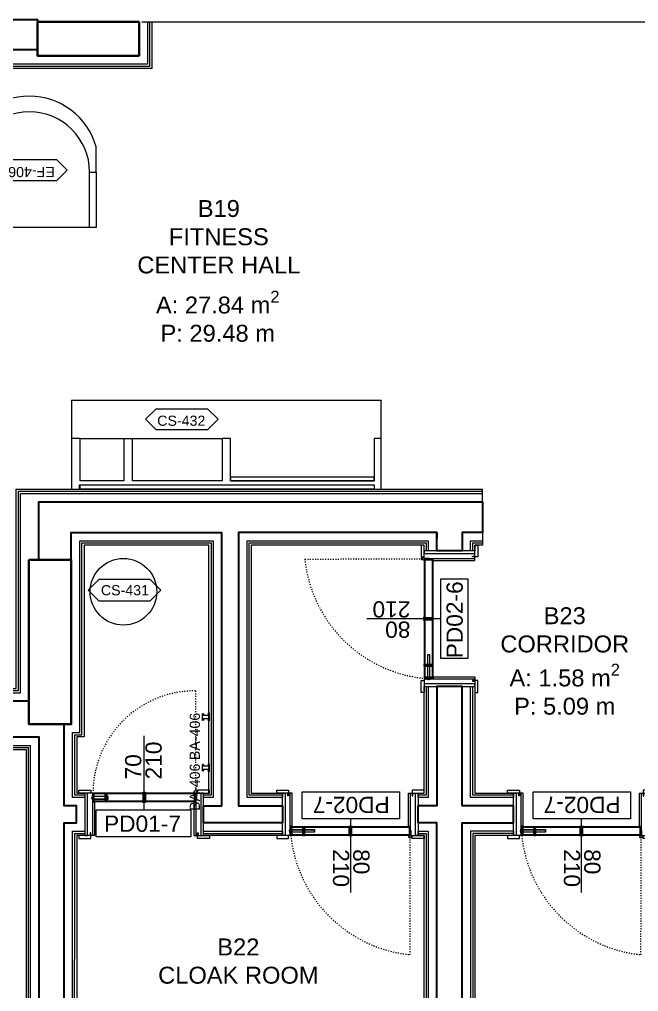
# Model space of a CAD drawing. Header units: centimetres. Extents: x 118932 to 154602, y -32682 to -23521.
# Drawn here: x 129071 to 129437, y -29744 to -29170 of the extents above; entities that cross this region are included whole.
import ezdxf

# ---------------------------------------------------------------- set-up
doc = ezdxf.new("R2010")
doc.units = ezdxf.units.CM
doc.header["$LTSCALE"] = 50
doc.header["$MEASUREMENT"] = 0
doc.linetypes.add('ACAD_ISO03W100', pattern=[30, 12, -18])
for name, color, linetype, lineweight, true_color in [('GEN_00_BL_Yazı', 7, 'Continuous', 0, 0x4f5250), ('GEN_00_BL_Ölçü Dış', 7, 'Continuous', 5, 0x766a5e), ('GEN_01_TA_Kolon', 7, 'Continuous', 35, 0xd05d28), ('GEN_02_TF_Islak Hacim', 7, 'Continuous', 5, 0x007cb0), ('GEN_02_TF_Kapı', 7, 'Continuous', 9, 0x4a3526), ('GEN_02_TF_Mobilya', 7, 'Continuous', 5, 0x745e3d), ('GEN_02_TF_Pencere', 7, 'Continuous', 9, 0x6093ac), ('GEN_05_ML_Ahşap', 7, 'Continuous', 9, 0x745e3d), ('GEN_05_ML_Alçıpan_giydirme', 7, 'Continuous', 18, 0x7ebab5), ('GEN_06_GR_İnce', 7, 'Continuous', 13, 0xb0b0a9), ('KALACAK DUVARLAR', 7, 'Continuous', 30, 0x005387)]:
    doc.layers.add(name, color=color, linetype=linetype, lineweight=lineweight, true_color=true_color)
doc.styles.add('ARIAL', font='arial.ttf')
doc.styles.add('arial_1_18', font='arial.ttf', dxfattribs={"height": 0.2})
doc.styles.add('Arial_6', font='arial.ttf', dxfattribs={"height": 59.5325})

# ---------------------------------------------------------------- blocks, each defined once
blk = doc.blocks.new('LEVEL -1_B BLOK_GÖRÜNÜŞ')
at = {"layer": 'GEN_02_TF_Pencere', "elevation": 0}
blk.add_lwpolyline([(2367.73, 2306.02), (2676.53, 2306.02)], dxfattribs=at)
blk = doc.blocks.new('LEVEL -1_B BLOK_KOLON')
at = {"layer": 'GEN_01_TA_Kolon', "elevation": 0, "flags": 128}
for points in [[(55008.92, 8319.83), (55008.92, 8299.83), (54948.92, 8299.83), (54948.92, 8319.83)], [(55008.92, 8319.83), (55008.92, 8299.83), (54948.92, 8299.83), (54948.92, 8319.83)], [(55008.92, 8319.83), (55008.92, 8299.83), (54948.92, 8299.83), (54948.92, 8319.83)], [(54943.92, 8002.16), (54968.92, 8002.16), (54968.92, 7905.18), (54943.92, 7905.18)]]:
    blk.add_lwpolyline(points, close=True, dxfattribs=at)
blk = doc.blocks.new('PP_Level-1_Bblok_YeniDuvarlar')
at = {"layer": 'GEN_05_ML_Alçıpan_giydirme', "elevation": 0}
for points in [[(1950.06, 1500.86), (1950.06, 1475.86), (1536.36, 1475.86), (1536.5, 1397.36)], [(1952.56, 1500.86), (1952.56, 1473.36), (1538.86, 1473.36), (1539, 1397.36), (1536.5, 1397.36)], [(1951.31, 1500.86), (1951.31, 1474.61), (1537.61, 1474.61), (1537.75, 1397.36)], [(1536.81, 1227.45), (1539.31, 1227.45), (1539.53, 1107.25), (1872.56, 1107.25), (1872.56, 1224.98), (2147.84, 1224.98)], [(1536.81, 1227.45), (1537.03, 1104.75), (1875.06, 1104.75), (1875.06, 1222.48), (2147.84, 1222.48)], [(1538.06, 1227.45), (1538.28, 1106), (1873.81, 1106), (1873.81, 1223.73), (2147.84, 1223.73)], [(2147.84, 1199.48), (2147.84, 1224.98)], [(1913.09, 1042.98), (1905.84, 1042.98), (1905.84, 1081.22), (1910.06, 1081.22), (1910.06, 1194.48), (1988.84, 1194.48), (1988.84, 1042.98), (1983.09, 1042.98)], [(2029.84, 1042.98), (2008.84, 1042.98), (2008.84, 1194.48), (2115.84, 1194.48), (2115.84, 1188.5)], [(2147.84, 1199.48), (2147.84, 1191.98), (2143.34, 1191.98), (2143.34, 1188.5), (2140.84, 1188.5)], [(2140.84, 1188.5), (2140.84, 1194.48), (2147.84, 1194.48)], [(1913.09, 1044.23), (1907.09, 1044.23), (1907.09, 1079.97), (1911.31, 1079.97), (1911.31, 1193.23), (1987.59, 1193.23), (1987.59, 1044.23), (1983.09, 1044.23)], [(1983.09, 1042.98), (1983.09, 1045.48), (1986.34, 1045.48), (1986.34, 1191.98), (1912.56, 1191.98), (1912.56, 1078.72), (1908.34, 1078.72), (1908.34, 1045.48), (1913.09, 1045.48), (1913.09, 1042.98)], [(2029.84, 1044.23), (2010.09, 1044.23), (2010.09, 1193.23), (2114.59, 1193.23), (2114.59, 1188.5)], [(2115.84, 1188.5), (2113.34, 1188.5), (2113.34, 1191.98), (2011.34, 1191.98), (2011.34, 1045.48), (2029.84, 1045.48), (2029.84, 1042.98)], [(2142.09, 1188.5), (2142.09, 1193.23), (2147.84, 1193.23)], [(2115.84, 1108.5), (2115.84, 1042.98), (2109.84, 1042.98)], [(2114.59, 1108.5), (2114.59, 1044.23), (2109.84, 1044.23)], [(2109.84, 1042.98), (2109.84, 1045.48), (2113.34, 1045.48), (2113.34, 1108.5), (2115.84, 1108.5)], [(2120.84, 1108.5), (2135.84, 1108.5)], [(2166.18, 1042.98), (2140.84, 1042.98), (2140.84, 1108.5)], [(2140.84, 1108.5), (2143.34, 1108.5), (2143.34, 1045.48), (2166.18, 1045.48), (2166.18, 1042.98)], [(2166.18, 1044.23), (2142.09, 1044.23), (2142.09, 1108.5)], [(1422.83, 1078.67), (1422.83, 1071.17), (1878.34, 1071.17), (1878.34, 553.71), (1872.54, 553.7), (1872.54, 520.21), (1539.54, 520.21), (1539.54, 553.71), (1499.54, 553.71), (1499.54, 520.21), (1340.54, 520.21), (1340.54, 517.71)], [(1422.83, 1073.67), (1880.84, 1073.67), (1880.84, 551.21), (1875.04, 551.21), (1875.04, 517.71), (1537.04, 517.71), (1537.04, 551.21), (1502.04, 551.21), (1502.04, 517.71), (1340.54, 517.71)], [(1422.83, 1072.42), (1879.59, 1072.42), (1879.59, 552.46), (1873.79, 552.45), (1873.79, 518.96), (1538.29, 518.96), (1538.29, 552.46), (1500.79, 552.46), (1500.79, 518.96), (1340.54, 518.96)], [(2109.84, 1027.98), (2109.84, 1037.98)], [(2166.18, 1037.98), (2166.18, 1027.98)], [(2006.84, 697.29), (2006.84, 722.27), (1905.55, 722.73), (1905.84, 1022.98), (1913.09, 1022.98)], [(1913.09, 1022.98), (1913.09, 1020.48), (1908.33, 1020.48), (1908.05, 725.22), (2009.34, 724.76), (2009.34, 697.29), (2006.84, 697.29)], [(1983.09, 1022.98), (2029.84, 1022.98)], [(2029.84, 1022.98), (2029.84, 1020.48), (1983.09, 1020.48), (1983.09, 1022.98)], [(2150.84, 695.79), (2148.34, 695.79), (2148.34, 699.79), (2080.84, 699.79), (2080.84, 827.79), (2113.34, 827.79), (2113.34, 1020.48), (2109.84, 1020.48), (2109.84, 1022.98)], [(2109.84, 1022.98), (2115.84, 1022.98), (2115.84, 825.29), (2083.34, 825.29), (2083.34, 702.29), (2150.84, 702.29), (2150.84, 695.79)], [(2166.18, 1022.98), (2140.84, 1022.98), (2140.84, 825.29), (2251.54, 825.29), (2251.54, 831.72)], [(2166.18, 1022.98), (2166.18, 1020.48), (2143.34, 1020.48), (2143.34, 827.79), (2249.04, 827.79), (2249.04, 831.72), (2251.54, 831.72)], [(2008.09, 697.29), (2008.09, 723.51), (1906.8, 723.97), (1907.09, 1021.73), (1913.09, 1021.73)], [(1983.09, 1021.73), (2029.84, 1021.73)], [(2109.84, 1021.73), (2114.59, 1021.73), (2114.59, 826.54), (2082.09, 826.54), (2082.09, 701.04), (2149.59, 701.04), (2149.59, 695.79)], [(2166.18, 1021.73), (2142.09, 1021.73), (2142.09, 826.54), (2250.29, 826.54), (2250.29, 831.72)]]:
    blk.add_lwpolyline(points, dxfattribs=at)
blk = doc.blocks.new('KALACAK DUVALAR LEVEL -1 B BLOK')
at = {"layer": 'KALACAK DUVARLAR'}
for p, q in [((123.57, 823.02), (-224.44, 823.02)), ((364.36, 751.25), (364.36, 751.25)), ((379.36, 543.56), (379.36, 751.25))]:
    blk.add_line(p, q, dxfattribs=at)
blk.add_lwpolyline([(-225.14, 1225.63), (128.58, 1225.63), (128.58, 1207.71), (-225.14, 1207.71)], close=True, dxfattribs=at)
for points in [[(129.36, 906.46), (129.36, 940.75), (391.36, 940.75), (391.36, 922.75), (379.36, 922.75), (379.36, 911.77), (364.36, 911.77), (364.36, 922.75), (247.36, 922.75), (247.36, 761.25), (273.36, 761.25), (273.36, 751.25), (226.61, 751.25), (226.61, 761.25), (237.36, 761.25), (237.36, 922.75)], [(364.36, 922.75), (364.36, 922.75), (364.36, 919.39)], [(502.2, 543.56), (379.36, 543.56), (379.36, 751.25), (409.7, 751.25), (409.7, 761.25), (379.36, 761.25), (379.36, 831.77), (364.36, 831.77), (364.36, 761.25), (353.36, 761.25)], [(364.36, 824.15), (364.36, 761.25), (360.86, 761.25)], [(144.36, 556.14), (144.36, 751.25), (151.61, 751.25), (151.61, 761.25), (144.36, 761.25), (144.36, 809.49)], [(-224.44, 801.95), (129.36, 801.95), (129.36, 269.49)], [(501.57, 430.48), (409.36, 430.48), (409.36, 421.56), (399.36, 421.56), (399.36, 430.56), (329.36, 430.56), (329.36, 543.56), (364.36, 543.56), (364.36, 751.25), (353.36, 751.25), (353.36, 761.25)]]:
    blk.add_lwpolyline(points, dxfattribs=at)
blk.add_polyline3d([(148.58, 906.46, 0), (148.58, 922.75, 0), (237.43, 922.75, 0)], dxfattribs=at)
blk = doc.blocks.new('FFE Tag-Multi-MSD - FFE Tag-Multi-MSD-8152404-TYPE A-01 - FURNITURE PLAN')
blk.add_wipeout([(-8.76, 0), (-6.19, 2.57), (6.19, 2.57), (8.76, 0), (6.19, -2.57), (-6.19, -2.57)]).dxf.layer = 'GEN_00_BL_Yazı'
at = {"layer": 'GEN_00_BL_Yazı'}
for p, q in [((-8.76, 0), (-6.19, 2.57)), ((6.19, 2.57), (-6.19, 2.57)), ((8.76, 0), (6.19, 2.57)), ((-8.76, 0), (-6.19, -2.57)), ((8.76, 0), (6.19, -2.57)), ((-6.19, -2.57), (6.19, -2.57))]:
    blk.add_line(p, q, dxfattribs=at)
blk = doc.blocks.new('mobilya1')
at = {"layer": 'GEN_02_TF_Mobilya'}
for p, q in [((-177.78, 29.94), (-182.88, 29.94)), ((-88.94, 29.94), (-93.94, 29.94)), ((-88.94, 4.94), (-88.94, 29.94)), ((0, 29.94), (-4.26, 29.94)), ((-4.26, 29.94), (-4.26, 4.94)), ((-4.26, 4.94), (-88.94, 4.94))]:
    blk.add_line(p, q, dxfattribs=at)
for points in [[(-182.88, 52.3), (-182.88, 52.44), (0, 52.44), (0, 52.3)], [(-151.94, 29.94), (-146.94, 29.94), (-93.94, 29.94), (-93.94, 4.94), (-146.94, 4.94), (-146.94, 29.94)], [(-4.26, -0.06), (-177.78, -0.06), (-177.78, 2.44)]]:
    blk.add_lwpolyline(points, dxfattribs=at)
for points in [[(-151.94, 29.94), (-151.94, 4.94), (-177.78, 4.94), (-177.78, 29.94)], [(-88.94, 4.94), (-4.26, 4.94), (-4.26, 6.94), (-88.94, 6.94)]]:
    blk.add_lwpolyline(points, close=True, dxfattribs=at)
at = {"layer": 'GEN_00_BL_Yazı', "xscale": -2.448801272789173, "yscale": 2.448801272789174, "zscale": 2.448801272789173, "rotation": 180}
blk.add_blockref('FFE Tag-Multi-MSD - FFE Tag-Multi-MSD-8152404-TYPE A-01 - FURNITURE PLAN', (-117.75, 41.18), dxfattribs=at)
at = {"layer": 'GEN_02_TF_Mobilya'}
blk.add_lwpolyline([(-178.26, -0.06), (-178.26, 2.44), (-4.26, 2.44), (-4.26, -0.06), (0, -0.06), (0, 29.94), (0, 52.3), (-182.88, 52.3), (-182.88, 29.94), (-182.88, -0.06)], close=True, dxfattribs=at)
at = {"layer": 'GEN_00_BL_Yazı', "insert": (-118.07, 40.31), "char_height": 6, "attachment_point": 5, "style": 'Arial_6'}
blk.add_mtext('CS-432', dxfattribs=at)
blk = doc.blocks.new('CS-431SideTable')
at = {"layer": 'GEN_00_BL_Yazı', "xscale": 2.448801272789196, "yscale": 2.448801272789196, "zscale": 2.448801272789196}
blk.add_blockref('FFE Tag-Multi-MSD - FFE Tag-Multi-MSD-8152404-TYPE A-01 - FURNITURE PLAN', (0.7, 0.98), dxfattribs=at)
at = {"layer": 'GEN_02_TF_Mobilya'}
blk.add_circle((0, 0), 19.69, dxfattribs=at)
at = {"layer": 'GEN_00_BL_Yazı', "insert": (-13.3, 3.9), "char_height": 6, "attachment_point": 1, "style": 'Arial_6'}
blk.add_mtext('CS-431', dxfattribs=at)
blk = doc.blocks.new('LEVEL -1_B BLOK_TEFRİŞ')
at = {"layer": 'GEN_02_TF_Mobilya'}
for p, q in [((-712.61, -60.99, 0), (-712.61, -45.99, 0)), ((-716.42, -60.99, 0), (-712.61, -60.99, 0)), ((-716.42, -93.62, 0), (-716.42, -60.99, 0)), ((-712.61, -60.99, 0), (-712.61, -93.62, 0)), ((-716.42, -93.62, 0), (-787.54, -93.62, 0)), ((-712.61, -93.62, 0), (-716.42, -93.62, 0))]:
    blk.add_line(p, q, dxfattribs=at)
for centre, radius, start, end in [((-751.98, -57.1, 0), 40.91, 15.76443, 164.23557), ((-751.98, -60.99, 0), 35.56, 0, 180)]:
    blk.add_arc(centre, radius, start, end, dxfattribs=at)
blk.add_blockref('mobilya1', (-544.2, -248.16, 0))
blk.add_blockref('CS-431SideTable', (-696.45, -308.79, 0), dxfattribs=at)
at = {"layer": 'GEN_00_BL_Yazı', "xscale": -2.448801272789173, "yscale": 2.448801272789174, "zscale": 2.448801272789173}
blk.add_blockref('FFE Tag-Multi-MSD - FFE Tag-Multi-MSD-8152404-TYPE A-01 - FURNITURE PLAN', (-751.04, -59.86, 0), dxfattribs=at)
at = {"layer": 'GEN_00_BL_Yazı', "insert": (-750.71, -60.94, 0), "char_height": 6, "attachment_point": 5, "rotation": 180, "style": 'Arial_6'}
blk.add_mtext('EF-406', dxfattribs=at)
blk = doc.blocks.new('BA 406 HOOK')
at = {"layer": 'GEN_02_TF_Islak Hacim'}
for p, q in [((-2.38, 0), (-2.38, -0.32)), ((-2.38, 0), (2.38, 0)), ((-2.3, 0), (-2.38, 0)), ((2.38, 0), (2.3, 0)), ((2.38, -0.32), (2.38, 0)), ((-2.38, -0.32), (-2.3, -0.32)), ((-0.92, -0.32), (-2.38, -0.32)), ((-1.91, -3.19), (-1.91, -3.81)), ((-1.91, -3.19), (-0.92, -3.19)), ((-1.84, -3.19), (-1.91, -3.19)), ((-1.91, -3.81), (-1.84, -3.81)), ((1.9, -3.81), (-1.91, -3.81)), ((-0.92, -0.32), (-0.92, -3.19)), ((0.92, -3.19), (0.92, -0.32)), ((2.38, -0.32), (0.92, -0.32)), ((0.92, -3.19), (1.9, -3.19)), ((1.9, -3.19), (1.84, -3.19)), ((1.84, -3.81), (1.9, -3.81)), ((1.9, -3.81), (1.9, -3.19)), ((2.3, -0.32), (2.38, -0.32))]:
    blk.add_line(p, q, dxfattribs=at)
at = {"layer": 'GEN_00_BL_Yazı', "insert": (25.5, -11.38), "char_height": 6, "width": 26.5421, "attachment_point": 1, "rotation": 180, "style": 'Arial_6'}
blk.add_mtext('BA-406', dxfattribs=at)
blk = doc.blocks.new('LEVEL -1 ISLAK HACİM')
at = {"rotation": 270}
for p in [(9105.55, -1121.32, 0), (9105.55, -1151.32, 0)]:
    blk.add_blockref('BA 406 HOOK', p, dxfattribs=at)
blk = doc.blocks.new('PD02-7')
at = {"layer": 'GEN_02_TF_Kapı'}
for p, q in [((4.2, 0.14), (4.2, -3)), ((4.5, 0.01), (4.5, -3)), ((4.8, 0.01), (4.8, -3)), ((5.1, 0.14), (5.1, -3)), ((39.31, 0), (39.31, -5.2, 0)), ((40.7, 0), (40.7, -5.2, 0)), ((67.07, 0), (67.07, -5.2, 0)), ((68.07, 0), (68.07, -5.2, 0)), ((75.5, 0), (75.5, -25)), ((75.5, 0), (80, 0)), ((4.5, 0), (0, 0)), ((4.5, -3), (4.2, -3)), ((4.5, 0), (4.5, -25)), ((4.82, -2.6), (4.5, -2.26)), ((4.82, -2.6), (4.5, -2.26)), ((4.82, -2.6), (4.5, -3.01)), ((5.7, -5.4), (4.5, -5.4)), ((4.8, 0), (75.2, 0)), ((4.8, -5.2), (4.8, 0)), ((4.8, -0.4), (75.2, -0.4)), ((4.8, -2.54), (4.8, -2.12)), ((4.8, -2.55), (4.82, -2.55)), ((4.8, -2.65), (4.8, -2.55)), ((4.8, -2.65), (4.82, -2.65)), ((4.8, -3.08), (4.8, -2.66)), ((5.1, -3), (4.8, -3)), ((4.8, -4.8), (75.2, -4.8)), ((4.8, -5.2), (75.2, -5.2)), ((4.82, -2.1), (5.18, -2.1)), ((4.82, -2.45), (4.82, -2.55)), ((4.82, -2.45), (4.93, -2.45)), ((4.82, -2.65), (4.82, -2.55)), ((4.82, -2.65), (4.82, -2.75)), ((4.82, -2.75), (4.93, -2.75)), ((5.18, -3.1), (4.82, -3.1)), ((4.93, -2.12), (4.93, -3.08)), ((4.93, -2.45), (4.93, -2.75)), ((5.2, -2.12), (5.2, -3.08)), ((5.4, -4.8), (5.4, -0.4)), ((5.7, -5.4), (5.7, -25)), ((39.41, -5.2), (40.6, -5.2)), ((74.3, -5.4), (74.3, -25)), ((74.3, -5.4), (75.5, -5.4)), ((74.6, -4.8), (74.6, -0.4)), ((74.8, -2.12), (74.8, -3.08)), ((75.18, -2.1), (74.82, -2.1)), ((74.82, -2.12), (74.82, -3.08)), ((75.18, -2.12), (74.82, -2.12)), ((74.82, -3.08), (75.18, -3.08)), ((74.82, -3.1), (75.18, -3.1)), ((75.07, -2.12), (75.07, -3.08)), ((75.18, -2.45), (75.07, -2.45)), ((75.07, -2.45), (75.07, -2.75)), ((75.18, -2.75), (75.07, -2.75)), ((75.18, -2.54), (75.18, -2.12)), ((75.18, -2.6), (75.5, -2.26)), ((75.18, -2.6), (75.5, -2.26)), ((75.18, -2.45), (75.18, -2.55)), ((75.18, -2.54), (75.2, -2.54)), ((75.2, -2.55), (75.18, -2.55)), ((75.18, -2.65), (75.18, -2.55)), ((75.18, -2.6), (75.5, -3.01)), ((75.18, -2.65), (75.18, -2.75)), ((75.2, -2.65), (75.18, -2.65)), ((75.18, -3.08), (75.18, -2.66)), ((75.18, -2.66), (75.2, -2.66)), ((75.2, -5.2), (75.2, 0)), ((75.2, -2.06), (75.2, -3.11)), ((76.2, -2.73), (75.2, -2.06)), ((75.2, -2.54), (75.2, -2.12)), ((75.2, -2.65), (75.2, -2.55)), ((75.2, -3.08), (75.2, -2.66)), ((76.2, -2.99), (75.2, -3.11)), ((75.2, -3.11), (75.2, -2.99)), ((75.7, -1.47), (75.8, -1.47)), ((75.8, -3.69), (75.7, -3.69)), ((75.8, -1.47), (75.8, -2.46)), ((75.8, -3.04), (75.8, -3.69)), ((76.2, -2.99), (76.2, -2.73)), ((3.1, -25), (0, -25)), ((3.5, -23.5), (3.1, -23.5)), ((3.1, -23.5), (3.1, -25)), ((3.5, -25), (3.5, -23.5)), ((5.7, -25), (3.5, -25)), ((74.3, -25), (76.5, -25)), ((76.5, -25), (76.5, -23.5)), ((76.5, -23.5), (76.9, -23.5)), ((76.9, -23.5), (76.9, -25))]:
    blk.add_line(p, q, dxfattribs=at)
at = {"layer": 'GEN_02_TF_Kapı', "linetype": 'ACAD_ISO03W100', "ltscale": 0.001}
blk.add_lwpolyline([(75.2, 0, 0.355376), (4.8, 70.4), (4.65, 0.8)], format="xyb", dxfattribs=at)
at = {"layer": 'GEN_02_TF_Kapı'}
for points in [[(3.5, 0), (-3.5, 0), (-3.5, 1.75), (3.5, 1.75)], [(41, 0), (39, 0), (39, 0.2), (39.4, 0.3), (40.6, 0.3), (41, 0.2)], [(39.41, 0), (39.31, 0), (39.31, -5.2), (39.41, -5.2)], [(40.6, -5.2), (39.4, -5.2), (39.4, 0), (40.6, 0)], [(40.6, 0), (40.7, 0), (40.7, -5.2), (40.6, -5.2)], [(67.17, 0), (67.07, 0), (67.07, -5.2), (67.17, -5.2)], [(67.07, 0), (67.17, 0), (67.17, -5.2), (67.07, -5.2)], [(67.17, -5.2), (67.97, -5.2), (67.97, 0), (67.17, 0)], [(67.97, 0), (68.07, 0), (68.07, -5.2), (67.97, -5.2)], [(68.07, 0), (67.97, 0), (67.97, -5.2), (68.07, -5.2)], [(76.5, 0), (83.5, 0), (83.5, 1.75), (76.5, 1.75)], [(78.5, 0), (80, 0), (80, -25), (78.5, -25)], [(0, 0), (1.5, 0), (1.5, -25), (0, -25)], [(41.01, -5.4), (39.01, -5.4), (39.01, -5.2), (41.01, -5.2)], [(61.25, -1.95), (75.1, -1.95), (75.1, -3.47), (61.25, -3.47)], [(61.35, -2.05), (75, -2.05), (75, -3.37), (61.35, -3.37)], [(75.2, -3.47), (75, -3.47), (75, -1.55), (75.2, -1.55)], [(75.7, -3.69), (75.5, -3.69), (75.5, -1.47), (75.7, -1.47)]]:
    blk.add_lwpolyline(points, close=True, dxfattribs=at)
for points in [[(4.8, -2.54), (4.82, -2.54), (4.82, -2.12), (5.18, -2.12), (5.18, -3.08), (4.82, -3.08), (4.82, -2.66), (4.8, -2.66)], [(3.1, -25), (-3.5, -25), (-3.5, -26.75), (3.5, -26.75), (3.5, -25)], [(76.9, -25), (83.5, -25), (83.5, -26.75), (76.5, -26.75), (76.5, -25)]]:
    blk.add_lwpolyline(points, dxfattribs=at)
blk.add_circle((4.65, 0.8), 0.8, dxfattribs=at)
for centre, start, end in [((4.82, -2.12), 91.54328, 178.45672), ((4.82, -3.08), 181.54328, 268.45672), ((5.18, -2.12), 1.54328, 88.45672), ((5.18, -3.08), 271.54328, 358.45672), ((74.82, -2.12), 91.54328, 178.45672), ((74.82, -3.08), 181.54328, 268.45672), ((75.18, -2.12), 1.54328, 88.45672), ((75.18, -3.08), 271.54328, 358.45672)]:
    blk.add_arc(centre, 0.0206, start, end, dxfattribs=at)
at = {"layer": 'GEN_05_ML_Ahşap'}
blk.add_lwpolyline([(40, -9.81), (40, 33.75)], dxfattribs=at)
blk.add_lwpolyline([(68.53, -25.81), (11.03, -25.81), (11.03, -9.81), (68.53, -9.81)], close=True, dxfattribs=at)
at = {"layer": 'GEN_00_BL_Yazı', "char_height": 9.6, "attachment_point": 7, "rotation": 90, "style": 'arial_1_18'}
for s, insert in [('\\A1;210', (50.44, 8.09)), ('\\A1;80', (38.44, 8.07))]:
    blk.add_mtext_dynamic_manual_height_columns(s, width=2834.1518, gutter_width=1500, heights=[310.23], dxfattribs=dict(at, insert=insert))
at = {"layer": 'GEN_00_BL_Yazı', "insert": (62.26, -22.98), "char_height": 9.6, "attachment_point": 9, "style": 'arial_1_18'}
blk.add_mtext_dynamic_manual_height_columns('\\A1;PD02-7', width=2834.1518, gutter_width=1500, heights=[310.23], dxfattribs=at)
blk = doc.blocks.new('PD01-7')
at = {"layer": 'GEN_02_TF_Kapı'}
for p, q in [((-65.5, 0), (-70, 0)), ((-65.5, 0), (-65.52, -25)), ((-58.07, 0), (-58.07, -5.2, 0)), ((-57.07, 0), (-57.07, -5.2, 0)), ((-35.7, 0), (-35.7, -5.2, 0)), ((-34.31, 0), (-34.31, -5.2, 0)), ((-5.1, 0.14), (-5.1, -3)), ((-4.8, 0.01), (-4.8, -3)), ((-4.5, 0.01), (-4.5, -3)), ((-4.2, 0.14), (-4.2, -3)), ((-66.2, -2.73), (-65.2, -2.06)), ((-66.2, -2.99), (-66.2, -2.73)), ((-66.2, -2.99), (-65.2, -3.11)), ((-65.8, -1.47), (-65.8, -2.46)), ((-65.7, -1.47), (-65.8, -1.47)), ((-65.8, -3.04), (-65.8, -3.69)), ((-65.8, -3.69), (-65.7, -3.69)), ((-65.18, -2.6), (-65.5, -2.26)), ((-65.18, -2.6), (-65.5, -2.26)), ((-65.18, -2.6), (-65.5, -3.01)), ((-64.3, -5.4), (-65.5, -5.4)), ((-4.8, 0), (-65.2, 0)), ((-65.2, -5.2), (-65.2, 0)), ((-4.8, -0.4), (-65.2, -0.4)), ((-65.2, -2.06), (-65.2, -3.11)), ((-65.2, -2.54), (-65.2, -2.12)), ((-65.18, -2.54), (-65.2, -2.54)), ((-65.2, -2.55), (-65.18, -2.55)), ((-65.2, -2.65), (-65.2, -2.55)), ((-65.2, -2.65), (-65.18, -2.65)), ((-65.2, -3.08), (-65.2, -2.66)), ((-65.18, -2.66), (-65.2, -2.66)), ((-65.2, -3.11), (-65.2, -2.99)), ((-4.8, -4.8), (-65.2, -4.8)), ((-4.8, -5.2), (-65.2, -5.2)), ((-65.18, -2.1), (-64.82, -2.1)), ((-65.18, -2.54), (-65.18, -2.12)), ((-65.18, -2.12), (-64.82, -2.12)), ((-65.18, -2.45), (-65.18, -2.55)), ((-65.18, -2.45), (-65.07, -2.45)), ((-65.18, -2.65), (-65.18, -2.55)), ((-65.18, -2.65), (-65.18, -2.75)), ((-65.18, -3.08), (-65.18, -2.66)), ((-65.18, -2.75), (-65.07, -2.75)), ((-64.82, -3.08), (-65.18, -3.08)), ((-64.82, -3.1), (-65.18, -3.1)), ((-65.07, -2.12), (-65.07, -3.08)), ((-65.07, -2.45), (-65.07, -2.75)), ((-64.82, -2.12), (-64.82, -3.08)), ((-64.8, -2.12), (-64.8, -3.08)), ((-64.6, -4.8), (-64.6, -0.4)), ((-64.3, -5.4), (-64.32, -25)), ((-34.41, -5.2), (-35.6, -5.2)), ((-5.7, -5.4), (-5.7, -25)), ((-5.7, -5.4), (-4.5, -5.4)), ((-5.4, -4.8), (-5.4, -0.4)), ((-5.2, -2.12), (-5.2, -3.08)), ((-4.82, -2.1), (-5.18, -2.1)), ((-5.18, -3.1), (-4.82, -3.1)), ((-5.1, -3), (-4.8, -3)), ((-4.93, -2.12), (-4.93, -3.08)), ((-4.82, -2.45), (-4.93, -2.45)), ((-4.93, -2.45), (-4.93, -2.75)), ((-4.82, -2.75), (-4.93, -2.75)), ((-4.82, -2.6), (-4.5, -2.26)), ((-4.82, -2.6), (-4.5, -2.26)), ((-4.82, -2.45), (-4.82, -2.55)), ((-4.8, -2.55), (-4.82, -2.55)), ((-4.82, -2.65), (-4.82, -2.55)), ((-4.82, -2.6), (-4.5, -3.01)), ((-4.82, -2.65), (-4.82, -2.75)), ((-4.8, -2.65), (-4.82, -2.65)), ((-4.8, -5.2), (-4.8, 0)), ((-4.8, -2.54), (-4.8, -2.12)), ((-4.8, -2.65), (-4.8, -2.55)), ((-4.8, -3.08), (-4.8, -2.66)), ((-4.5, 0), (-4.5, -25)), ((-4.5, 0), (0, 0)), ((-4.5, -3), (-4.2, -3)), ((-66.52, -23.5), (-66.92, -23.5)), ((-66.92, -23.5), (-66.92, -25)), ((-66.52, -25), (-66.52, -23.5)), ((-64.32, -25), (-66.52, -25)), ((-5.7, -25), (-3.5, -25)), ((-3.5, -25), (-3.5, -23.5)), ((-3.5, -23.5), (-3.1, -23.5)), ((-3.1, -23.5), (-3.1, -25)), ((-3.1, -25), (0, -25))]:
    blk.add_line(p, q, dxfattribs=at)
at = {"layer": 'GEN_02_TF_Kapı', "linetype": 'ACAD_ISO03W100', "ltscale": 0.001}
blk.add_lwpolyline([(-65.2, 0, -0.414214), (-4.8, 60.4), (-4.65, 0.8)], format="xyb", dxfattribs=at)
at = {"layer": 'GEN_02_TF_Kapı'}
for points in [[(-66.5, 0), (-73.5, 0), (-73.5, 1.75), (-66.5, 1.75)], [(-68.5, 0), (-70, 0), (-70.02, -25), (-68.52, -25)], [(-57.97, 0), (-58.07, 0), (-58.07, -5.2), (-57.97, -5.2)], [(-58.07, 0), (-57.97, 0), (-57.97, -5.2), (-58.07, -5.2)], [(-57.17, -5.2), (-57.97, -5.2), (-57.97, 0), (-57.17, 0)], [(-57.17, 0), (-57.07, 0), (-57.07, -5.2), (-57.17, -5.2)], [(-57.07, 0), (-57.17, 0), (-57.17, -5.2), (-57.07, -5.2)], [(-36, 0), (-34, 0), (-34, 0.2), (-34.4, 0.3), (-35.6, 0.3), (-36, 0.2)], [(-35.6, 0), (-35.7, 0), (-35.7, -5.2), (-35.6, -5.2)], [(-35.6, -5.2), (-34.4, -5.2), (-34.4, 0), (-35.6, 0)], [(-34.41, 0), (-34.31, 0), (-34.31, -5.2), (-34.41, -5.2)], [(-3.5, 0), (3.5, 0), (3.5, 1.75), (-3.5, 1.75)], [(-65.7, -3.69), (-65.5, -3.69), (-65.5, -1.47), (-65.7, -1.47)], [(-65.2, -3.47), (-65, -3.47), (-65, -1.55), (-65.2, -1.55)], [(-56.25, -1.95), (-65.1, -1.95), (-65.1, -3.47), (-56.25, -3.47)], [(-56.35, -2.05), (-65, -2.05), (-65, -3.37), (-56.35, -3.37)], [(-36.01, -5.4), (-34.01, -5.4), (-34.01, -5.2), (-36.01, -5.2)], [(0, 0), (-1.5, 0), (-1.5, -25), (0, -25)]]:
    blk.add_lwpolyline(points, close=True, dxfattribs=at)
for points in [[(-4.8, -2.54), (-4.82, -2.54), (-4.82, -2.12), (-5.18, -2.12), (-5.18, -3.08), (-4.82, -3.08), (-4.82, -2.66), (-4.8, -2.66)], [(-66.92, -25), (-73.52, -25), (-73.52, -26.75), (-66.52, -26.75), (-66.52, -25)], [(-3.1, -25), (3.5, -25), (3.5, -26.75), (-3.5, -26.75), (-3.5, -25)]]:
    blk.add_lwpolyline(points, dxfattribs=at)
blk.add_circle((-4.65, 0.8), 0.8, dxfattribs=at)
for centre, start, end in [((-65.18, -2.12), 91.54328, 178.45672), ((-65.18, -3.08), 181.54328, 268.45672), ((-64.82, -2.12), 1.54328, 88.45672), ((-64.82, -3.08), 271.54328, 358.45672), ((-5.18, -2.12), 91.54328, 178.45672), ((-5.18, -3.08), 181.54328, 268.45672), ((-4.82, -2.12), 1.54328, 88.45672), ((-4.82, -3.08), 271.54328, 358.45672)]:
    blk.add_arc(centre, 0.0206, start, end, dxfattribs=at)
at = {"layer": 'GEN_05_ML_Ahşap'}
blk.add_lwpolyline([(-35, -9.81), (-35, 33.75)], dxfattribs=at)
blk.add_lwpolyline([(-7.52, -25.81), (-63.38, -25.81), (-63.38, -9.81), (-7.52, -9.81)], close=True, dxfattribs=at)
at = {"layer": 'GEN_00_BL_Yazı', "char_height": 9.6, "attachment_point": 7, "rotation": 90, "style": 'arial_1_18'}
for s, insert in [('\\A1;210', (-24.56, 8.09)), ('\\A1;70', (-36.56, 8.07))]:
    blk.add_mtext_dynamic_manual_height_columns(s, width=2834.1518, gutter_width=1500, heights=[310.23], dxfattribs=dict(at, insert=insert))
at = {"layer": 'GEN_00_BL_Yazı', "insert": (-13.27, -22.98), "char_height": 9.6, "attachment_point": 9, "style": 'arial_1_18'}
blk.add_mtext_dynamic_manual_height_columns('\\A1;PD01-7', width=2834.1518, gutter_width=1500, heights=[310.23], dxfattribs=at)
blk = doc.blocks.new('PD02-6')
at = {"layer": 'GEN_02_TF_Kapı'}
for p, q in [((-75.5, 0), (-80, 0)), ((-75.5, 0), (-75.5, -30)), ((-68.07, 0), (-68.07, -5.2, 0)), ((-67.07, 0), (-67.07, -5.2, 0)), ((-40.7, 0), (-40.7, -5.2, 0)), ((-39.31, 0), (-39.31, -5.2, 0)), ((-5.1, 0.14), (-5.1, -3)), ((-4.8, 0.01), (-4.8, -3)), ((-4.5, 0.01), (-4.5, -3)), ((-4.2, 0.14), (-4.2, -3)), ((-76.2, -2.73), (-75.2, -2.06)), ((-76.2, -2.99), (-76.2, -2.73)), ((-76.2, -2.99), (-75.2, -3.11)), ((-75.8, -1.47), (-75.8, -2.46)), ((-75.7, -1.47), (-75.8, -1.47)), ((-75.8, -3.04), (-75.8, -3.69)), ((-75.8, -3.69), (-75.7, -3.69)), ((-75.18, -2.6), (-75.5, -2.26)), ((-75.18, -2.6), (-75.5, -2.26)), ((-75.18, -2.6), (-75.5, -3.01)), ((-74.3, -5.4), (-75.5, -5.4)), ((-4.8, 0), (-75.2, 0)), ((-75.2, -5.2), (-75.2, 0)), ((-4.8, -0.4), (-75.2, -0.4)), ((-75.2, -2.06), (-75.2, -3.11)), ((-75.2, -2.54), (-75.2, -2.12)), ((-75.18, -2.54), (-75.2, -2.54)), ((-75.2, -2.55), (-75.18, -2.55)), ((-75.2, -2.65), (-75.2, -2.55)), ((-75.2, -2.65), (-75.18, -2.65)), ((-75.2, -3.08), (-75.2, -2.66)), ((-75.18, -2.66), (-75.2, -2.66)), ((-75.2, -3.11), (-75.2, -2.99)), ((-4.8, -4.8), (-75.2, -4.8)), ((-4.8, -5.2), (-75.2, -5.2)), ((-75.18, -2.1), (-74.82, -2.1)), ((-75.18, -2.54), (-75.18, -2.12)), ((-75.18, -2.12), (-74.82, -2.12)), ((-75.18, -2.45), (-75.18, -2.55)), ((-75.18, -2.45), (-75.07, -2.45)), ((-75.18, -2.65), (-75.18, -2.55)), ((-75.18, -2.65), (-75.18, -2.75)), ((-75.18, -3.08), (-75.18, -2.66)), ((-75.18, -2.75), (-75.07, -2.75)), ((-74.82, -3.08), (-75.18, -3.08)), ((-74.82, -3.1), (-75.18, -3.1)), ((-75.07, -2.12), (-75.07, -3.08)), ((-75.07, -2.45), (-75.07, -2.75)), ((-74.82, -2.12), (-74.82, -3.08)), ((-74.8, -2.12), (-74.8, -3.08)), ((-74.6, -4.8), (-74.6, -0.4)), ((-74.3, -5.4), (-74.3, -30)), ((-39.41, -5.2), (-40.6, -5.2)), ((-5.7, -5.4), (-5.7, -30)), ((-5.7, -5.4), (-4.5, -5.4)), ((-5.4, -4.8), (-5.4, -0.4)), ((-5.2, -2.12), (-5.2, -3.08)), ((-4.82, -2.1), (-5.18, -2.1)), ((-5.18, -3.1), (-4.82, -3.1)), ((-5.1, -3), (-4.8, -3)), ((-4.93, -2.12), (-4.93, -3.08)), ((-4.82, -2.45), (-4.93, -2.45)), ((-4.93, -2.45), (-4.93, -2.75)), ((-4.82, -2.75), (-4.93, -2.75)), ((-4.82, -2.6), (-4.5, -2.26)), ((-4.82, -2.6), (-4.5, -2.26)), ((-4.82, -2.45), (-4.82, -2.55)), ((-4.8, -2.55), (-4.82, -2.55)), ((-4.82, -2.65), (-4.82, -2.55)), ((-4.82, -2.6), (-4.5, -3.01)), ((-4.82, -2.65), (-4.82, -2.75)), ((-4.8, -2.65), (-4.82, -2.65)), ((-4.8, -5.2), (-4.8, 0)), ((-4.8, -2.54), (-4.8, -2.12)), ((-4.8, -2.65), (-4.8, -2.55)), ((-4.8, -3.08), (-4.8, -2.66)), ((-4.5, 0), (-4.5, -30)), ((-4.5, 0), (0, 0)), ((-4.5, -3), (-4.2, -3)), ((-76.5, -28.5), (-76.9, -28.5)), ((-76.9, -28.5), (-76.9, -30)), ((-76.5, -30), (-76.5, -28.5)), ((-3.5, -30), (-3.5, -28.5)), ((-3.5, -28.5), (-3.1, -28.5)), ((-3.1, -28.5), (-3.1, -30)), ((-74.3, -30), (-76.5, -30)), ((-5.7, -30), (-3.5, -30)), ((-3.1, -30), (0, -30))]:
    blk.add_line(p, q, dxfattribs=at)
at = {"layer": 'GEN_02_TF_Kapı', "linetype": 'ACAD_ISO03W100', "ltscale": 0.001}
blk.add_lwpolyline([(-75.2, 0, -0.355376), (-4.8, 70.4), (-4.65, 0.8)], format="xyb", dxfattribs=at)
at = {"layer": 'GEN_02_TF_Kapı'}
for points in [[(-76.5, 0), (-83.5, 0), (-83.5, 1.75), (-76.5, 1.75)], [(-78.5, 0), (-80, 0), (-80, -30), (-78.5, -30)], [(-67.97, 0), (-68.07, 0), (-68.07, -5.2), (-67.97, -5.2)], [(-68.07, 0), (-67.97, 0), (-67.97, -5.2), (-68.07, -5.2)], [(-67.17, -5.2), (-67.97, -5.2), (-67.97, 0), (-67.17, 0)], [(-67.17, 0), (-67.07, 0), (-67.07, -5.2), (-67.17, -5.2)], [(-67.07, 0), (-67.17, 0), (-67.17, -5.2), (-67.07, -5.2)], [(-41, 0), (-39, 0), (-39, 0.2), (-39.4, 0.3), (-40.6, 0.3), (-41, 0.2)], [(-40.6, 0), (-40.7, 0), (-40.7, -5.2), (-40.6, -5.2)], [(-40.6, -5.2), (-39.4, -5.2), (-39.4, 0), (-40.6, 0)], [(-39.41, 0), (-39.31, 0), (-39.31, -5.2), (-39.41, -5.2)], [(-3.5, 0), (3.5, 0), (3.5, 1.75), (-3.5, 1.75)], [(-75.7, -3.69), (-75.5, -3.69), (-75.5, -1.47), (-75.7, -1.47)], [(-75.2, -3.47), (-75, -3.47), (-75, -1.55), (-75.2, -1.55)], [(-61.25, -1.95), (-75.1, -1.95), (-75.1, -3.47), (-61.25, -3.47)], [(-61.35, -2.05), (-75, -2.05), (-75, -3.37), (-61.35, -3.37)], [(-41.01, -5.4), (-39.01, -5.4), (-39.01, -5.2), (-41.01, -5.2)], [(0, 0), (-1.5, 0), (-1.5, -30), (0, -30)]]:
    blk.add_lwpolyline(points, close=True, dxfattribs=at)
for points in [[(-4.8, -2.54), (-4.82, -2.54), (-4.82, -2.12), (-5.18, -2.12), (-5.18, -3.08), (-4.82, -3.08), (-4.82, -2.66), (-4.8, -2.66)], [(-76.9, -30), (-83.5, -30), (-83.5, -31.75), (-76.5, -31.75), (-76.5, -30)], [(-3.1, -30), (3.5, -30), (3.5, -31.75), (-3.5, -31.75), (-3.5, -30)]]:
    blk.add_lwpolyline(points, dxfattribs=at)
blk.add_circle((-4.65, 0.8), 0.8, dxfattribs=at)
for centre, start, end in [((-75.18, -2.12), 91.54328, 178.45672), ((-75.18, -3.08), 181.54328, 268.45672), ((-74.82, -2.12), 1.54328, 88.45672), ((-74.82, -3.08), 271.54328, 358.45672), ((-5.18, -2.12), 91.54328, 178.45672), ((-5.18, -3.08), 181.54328, 268.45672), ((-4.82, -2.12), 1.54328, 88.45672), ((-4.82, -3.08), 271.54328, 358.45672)]:
    blk.add_arc(centre, 0.0206, start, end, dxfattribs=at)
at = {"layer": 'GEN_05_ML_Ahşap'}
blk.add_lwpolyline([(-40, -9.81), (-40, 33.75)], dxfattribs=at)
blk.add_lwpolyline([(-16.55, -25.81), (-63.45, -25.81), (-63.45, -9.81), (-16.55, -9.81)], close=True, dxfattribs=at)
at = {"layer": 'GEN_00_BL_Yazı', "char_height": 9.6, "attachment_point": 7, "rotation": 90, "style": 'arial_1_18'}
for s, insert in [('\\A1;210', (-29.56, 8.09)), ('\\A1;80', (-41.56, 8.07))]:
    blk.add_mtext_dynamic_manual_height_columns(s, width=2834.1518, gutter_width=1500, heights=[310.23], dxfattribs=dict(at, insert=insert))
at = {"layer": 'GEN_00_BL_Yazı', "insert": (-17.94, -22.98), "char_height": 9.6, "attachment_point": 9, "style": 'arial_1_18'}
blk.add_mtext_dynamic_manual_height_columns('\\A1;PD02-6', width=2834.1518, gutter_width=1500, heights=[310.23], dxfattribs=at)
blk = doc.blocks.new('LEVEL -1 KAPILAR')
at = {"color": 5}
for name, p, rotation in [('PD02-6', (1492.59, -995.35, 0), 90), ('PD02-7', (1489.09, -1163.36, 0), 180), ('PD02-7', (1625.43, -1163.36, 0), 180)]:
    blk.add_blockref(name, p, dxfattribs=dict(at, rotation=rotation))
blk.add_blockref('PD01-7', (1362.34, -1138.36, 0), dxfattribs=at)
blk = doc.blocks.new('tefrıslı mahal level -1 b blok')
at = {"layer": 'GEN_00_BL_Yazı', "char_height": 10, "attachment_point": 2, "style": 'ARIAL'}
for s, insert in [('B19\\PFITNESS\\PCENTER HALL', (1007.11, 535.55)), ('\\A1;\\pxqc;\\PA: 27.84 m{\\H0.7x;\\S2^ ;}\\PP: 29.48 m', (1006.47, 498.65, 0)), ('\\A1;\\pxqc;B23\\PCORRIDOR\\PA: 1.58 m{\\H0.7x;\\S2^ ;}\\PP: 5.09 m', (1211.34, 295.1, 0)), ('B22\\PCLOAK ROOM', (1018.63, 99.51))]:
    blk.add_mtext(s, dxfattribs=dict(at, insert=insert))

msp = doc.modelspace()

# ---------------------------------------------------------------- block references
for name, p in [('LEVEL -1_B BLOK_KOLON', (74132.92, -37491.52)), ('KALACAK DUVALAR LEVEL -1 B BLOK', (128953.26, -30395.83, 0)), ('LEVEL -1_B BLOK_GÖRÜNÜŞ', (126775.81, -31477.71)), ('PP_Level-1_Bblok_YeniDuvarlar', (127196.78, -30672.55, 0))]:
    msp.add_blockref(name, p)

# ---------------------------------------------------------------- next in the draw order: block references
at = {"color": 1, "lineweight": 30}
msp.add_blockref('LEVEL -1_B BLOK_TEFRİŞ', (129829.04, -29199.35, 0), dxfattribs=at)

# ---------------------------------------------------------------- next in the draw order: block references
at = {"color": 1}
msp.add_blockref('LEVEL -1 ISLAK HACİM', (120077.58, -28460.75, 0), dxfattribs=at)

# ---------------------------------------------------------------- next in the draw order: block references
at = {"layer": 'GEN_00_BL_Ölçü Dış'}
msp.add_blockref('tefrıslı mahal level -1 b blok', (128181.82, -29812.4), dxfattribs=at)
at = {"layer": 'GEN_06_GR_İnce'}
msp.add_blockref('LEVEL -1 KAPILAR', (127817.53, -28488.7), dxfattribs=at)

doc.saveas('drawing.dxf')
